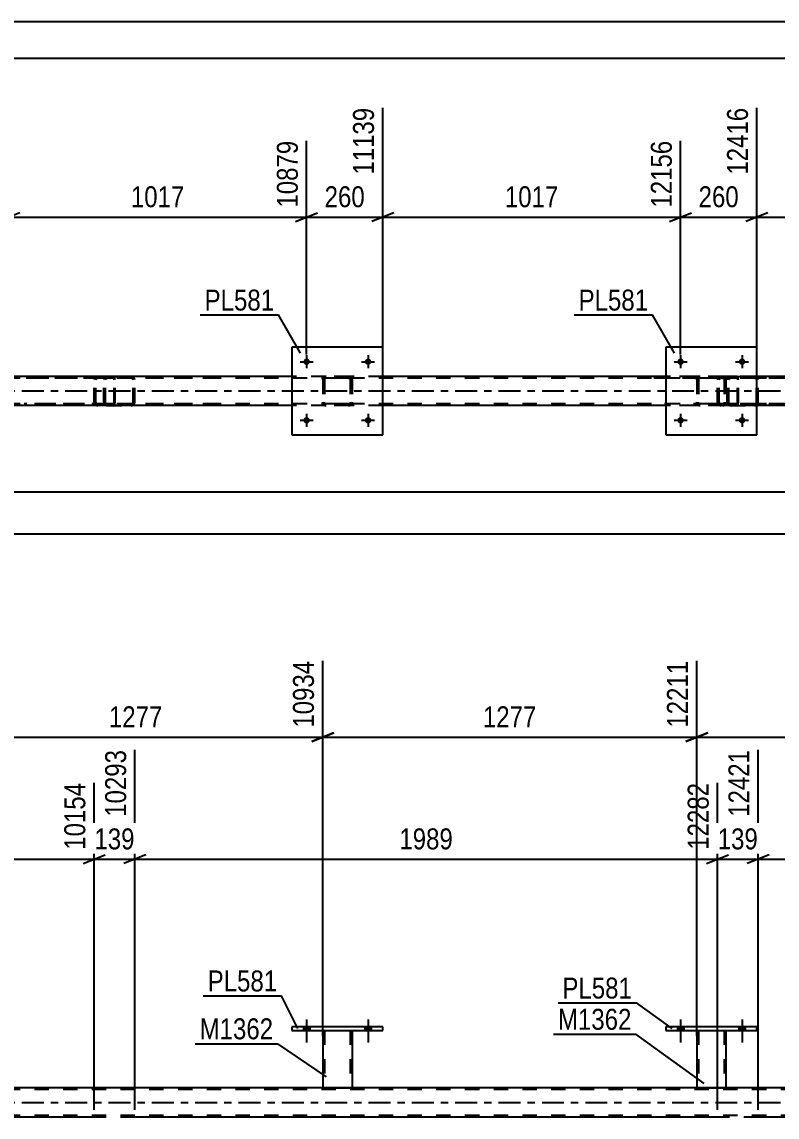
# Model space of a CAD drawing. Header units: millimetres. Extents: x 0 to 841, y 0 to 594.
# Drawn here: x 433.3 to 536.4, y 444.4 to 594 of the extents above; entities that cross this region are included whole.
import ezdxf

# ---------------------------------------------------------------- set-up
doc = ezdxf.new("R2010")
doc.units = ezdxf.units.MM
doc.linetypes.add('DXK_LINE_DOT2', pattern=[3.9198, 1.9599, -1.9599])
doc.linetypes.add('DXK_LINE_DOT3', pattern=[5.9187, 2.979, -0.9799, 0.9799, -0.9799])
doc.styles.add('Arial Narrow', font='ARIALN.TTF', dxfattribs={"height": 0.2})

# ---------------------------------------------------------------- blocks, each defined once
blk = doc.blocks.new('Unknown-272366397-1135')
at = {"color": 5, "linetype": 'Continuous'}
for p, q in [((841, 594), (0, 594)), ((836, 589), (5, 589))]:
    blk.add_line(p, q, dxfattribs=at)
blk = doc.blocks.new('Part-272366397-4370 - 4307')
at = {"color": 7, "linetype": 'DXK_LINE_DOT2'}
for p, q in [((528.99, 545.57), (518.74, 545.57)), ((529.4, 545.33), (518.74, 545.33)), ((528.33, 545.26), (528.3, 545.09)), ((528.3, 542.05), (528.3, 545.09)), ((528.34, 545.27), (528.33, 545.26)), ((528.55, 545.09), (528.57, 545.18)), ((528.55, 542.05), (528.55, 545.09)), ((528.57, 545.18), (528.62, 545.26)), ((528.8, 545.57), (528.61, 545.53)), ((528.62, 545.26), (528.71, 545.31)), ((528.71, 545.31), (528.8, 545.33)), ((530.89, 545.57), (528.8, 545.57)), ((530.89, 545.33), (528.8, 545.33)), ((529.62, 545.57), (529.62, 545.33)), ((531, 545.53), (530.89, 545.57)), ((530.89, 545.33), (530.95, 545.31)), ((530.95, 545.31), (530.99, 545.26)), ((530.99, 545.26), (531.02, 545.18)), ((531.08, 545.43), (531, 545.53)), ((531.02, 545.18), (531.03, 545.09)), ((531.03, 542.05), (531.03, 545.09)), ((531.14, 545.27), (531.08, 545.43)), ((531.16, 545.09), (531.14, 545.27)), ((531.16, 542.05), (531.16, 545.09)), ((530.89, 541.81), (518.74, 541.81)), ((528.3, 542.05), (528.34, 541.87)), ((528.57, 541.96), (528.55, 542.05)), ((528.62, 541.88), (528.57, 541.96)), ((528.71, 541.83), (528.62, 541.88)), ((528.8, 541.81), (528.71, 541.83)), ((529.62, 541.57), (529.62, 541.81)), ((530.95, 541.83), (530.89, 541.81)), ((530.99, 541.88), (530.95, 541.83)), ((531.02, 541.96), (530.99, 541.88)), ((531, 541.61), (531.08, 541.71)), ((531.03, 542.05), (531.02, 541.96)), ((531.08, 541.71), (531.14, 541.87)), ((531.14, 541.87), (531.16, 542.05)), ((528.99, 541.57), (518.74, 541.57)), ((528.61, 541.61), (528.8, 541.57)), ((530.89, 541.57), (528.8, 541.57)), ((530.89, 541.57), (531, 541.61))]:
    blk.add_line(p, q, dxfattribs=at)
for centre, start, end in [((528.79, 545.08), 111.1941, 156.1506), ((528.79, 542.07), 203.8494, 248.8059)]:
    blk.add_arc(centre, 0.492, start, end, dxfattribs=at)
blk = doc.blocks.new('Part-272366397-4357 - 4307')
at = {"color": 7, "linetype": 'DXK_LINE_DOT2'}
for p, q in [((444.52, 545.26), (444.48, 545.09)), ((444.48, 542.05), (444.48, 545.09)), ((444.52, 545.27), (444.52, 545.26)), ((444.74, 545.09), (444.76, 545.18)), ((444.74, 542.05), (444.74, 545.09)), ((444.76, 545.18), (444.81, 545.26)), ((444.99, 545.57), (444.8, 545.53)), ((444.81, 545.26), (444.9, 545.31)), ((444.9, 545.31), (444.99, 545.33)), ((444.99, 545.57), (448.23, 545.57)), ((459.98, 545.57), (444.99, 545.57)), ((459.98, 545.33), (444.99, 545.33)), ((448.42, 545.53), (448.23, 545.57)), ((448.23, 545.33), (448.33, 545.31)), ((448.33, 545.31), (448.41, 545.26)), ((448.41, 545.26), (448.46, 545.18)), ((448.46, 545.18), (448.48, 545.09)), ((448.48, 542.05), (448.48, 545.09)), ((448.7, 545.26), (448.7, 545.27)), ((448.74, 545.09), (448.7, 545.26)), ((448.74, 542.05), (448.74, 545.09)), ((444.48, 542.05), (444.52, 541.87)), ((444.76, 541.96), (444.74, 542.05)), ((444.81, 541.88), (444.76, 541.96)), ((444.9, 541.83), (444.81, 541.88)), ((444.99, 541.81), (444.9, 541.83)), ((459.98, 541.81), (444.99, 541.81)), ((448.33, 541.83), (448.23, 541.81)), ((448.41, 541.88), (448.33, 541.83)), ((448.46, 541.96), (448.41, 541.88)), ((448.48, 542.05), (448.46, 541.96)), ((448.7, 541.87), (448.74, 542.05)), ((444.8, 541.61), (444.99, 541.57)), ((444.99, 541.57), (448.23, 541.57)), ((459.98, 541.57), (444.99, 541.57)), ((448.23, 541.57), (448.42, 541.61))]:
    blk.add_line(p, q, dxfattribs=at)
for centre, start, end in [((444.97, 545.07), 110.7583, 155.68), ((448.25, 545.07), 24.32, 69.2417), ((444.97, 542.07), 204.32, 249.2417), ((448.25, 542.07), 290.7583, 335.68)]:
    blk.add_arc(centre, 0.496, start, end, dxfattribs=at)
blk = doc.blocks.new('Part-272366397-4423 - 4307')
at = {"color": 7, "linetype": 'DXK_LINE_DOT2'}
for p, q in [((758.41, 545.33), (95.95, 545.33)), ((482.59, 545.57), (470.19, 545.57)), ((533.67, 545.57), (521.27, 545.57)), ((758.41, 541.81), (95.95, 541.81)), ((482.59, 541.57), (470.19, 541.57)), ((533.67, 541.57), (521.27, 541.57))]:
    blk.add_line(p, q, dxfattribs=at)
at = {"color": 2, "linetype": 'Continuous'}
for p, q in [((470.19, 545.57), (431.51, 545.57)), ((521.27, 545.57), (482.59, 545.57)), ((572.35, 545.57), (533.67, 545.57)), ((470.19, 541.57), (431.51, 541.57)), ((521.27, 541.57), (482.59, 541.57)), ((572.35, 541.57), (533.67, 541.57))]:
    blk.add_line(p, q, dxfattribs=at)
at = {"color": 7, "linetype": 'DXK_LINE_DOT3'}
blk.add_line((95.95, 543.57), (758.41, 543.57), dxfattribs=at)
blk = doc.blocks.new('Bolt-272366397-7355 - 4307')
at = {"linetype": 'Continuous'}
for points in [[(472.63, 547.57, -1), (471.75, 547.57, -1)], [(481.03, 547.57, -1), (480.15, 547.57, -1)]]:
    blk.add_hatch(color=1, dxfattribs=at).paths.add_polyline_path(points)
at = {"color": 1, "linetype": 'Continuous'}
for p, q in [((472.19, 548.45), (472.19, 546.69)), ((480.59, 548.45), (480.59, 546.69)), ((471.31, 547.57), (473.07, 547.57)), ((479.71, 547.57), (481.47, 547.57))]:
    blk.add_line(p, q, dxfattribs=at)
blk = doc.blocks.new('Part-272366397-4371 - 4307')
at = {"color": 7, "linetype": 'DXK_LINE_DOT2'}
for p, q in [((444.48, 545.57), (433.6, 545.57)), ((443.67, 545.33), (433.6, 545.33)), ((443.2, 545.26), (443.16, 545.09)), ((443.16, 542.05), (443.16, 545.09)), ((443.2, 545.27), (443.2, 545.26)), ((443.42, 545.09), (443.44, 545.18)), ((443.42, 542.05), (443.42, 545.09)), ((443.44, 545.18), (443.49, 545.26)), ((443.67, 545.57), (443.48, 545.53)), ((443.49, 545.26), (443.57, 545.31)), ((443.57, 545.31), (443.67, 545.33)), ((445.76, 545.57), (443.67, 545.57)), ((445.76, 545.33), (443.67, 545.33)), ((444.48, 545.33), (444.48, 545.57)), ((445.86, 545.53), (445.76, 545.57)), ((445.76, 545.33), (445.81, 545.31)), ((445.81, 545.31), (445.85, 545.26)), ((445.85, 545.26), (445.88, 545.18)), ((445.95, 545.43), (445.86, 545.53)), ((445.88, 545.18), (445.89, 545.09)), ((445.89, 542.05), (445.89, 545.09)), ((446.01, 545.27), (445.95, 545.43)), ((446.03, 545.09), (446.01, 545.27)), ((446.03, 542.05), (446.03, 545.09)), ((445.76, 541.81), (433.6, 541.81)), ((443.16, 542.05), (443.2, 541.87)), ((443.44, 541.96), (443.42, 542.05)), ((443.49, 541.88), (443.44, 541.96)), ((443.57, 541.83), (443.49, 541.88)), ((443.67, 541.81), (443.57, 541.83)), ((444.48, 541.81), (444.48, 541.57)), ((445.81, 541.83), (445.76, 541.81)), ((445.85, 541.88), (445.81, 541.83)), ((445.88, 541.96), (445.85, 541.88)), ((445.86, 541.61), (445.95, 541.71)), ((445.89, 542.05), (445.88, 541.96)), ((445.95, 541.71), (446.01, 541.87)), ((446.01, 541.87), (446.03, 542.05)), ((444.48, 541.57), (433.6, 541.57)), ((443.48, 541.61), (443.67, 541.57)), ((445.76, 541.57), (443.67, 541.57)), ((445.76, 541.57), (445.86, 541.61))]:
    blk.add_line(p, q, dxfattribs=at)
for centre, start, end in [((443.65, 545.08), 111.1941, 156.1506), ((443.65, 542.07), 203.8494, 248.8059)]:
    blk.add_arc(centre, 0.492, start, end, dxfattribs=at)
blk = doc.blocks.new('Part-272366397-7327 - 4307')
at = {"color": 2, "linetype": 'Continuous'}
for p, q in [((533.67, 549.57), (521.27, 549.57)), ((521.27, 549.57), (521.27, 537.57)), ((533.67, 537.57), (533.67, 549.57)), ((521.27, 537.57), (533.67, 537.57))]:
    blk.add_line(p, q, dxfattribs=at)
blk = doc.blocks.new('Part-272366397-4384 - 4307')
at = {"color": 7, "linetype": 'DXK_LINE_DOT2'}
for p, q in [((529.65, 545.26), (529.62, 545.09)), ((529.62, 542.05), (529.62, 545.09)), ((529.66, 545.27), (529.65, 545.26)), ((529.87, 545.09), (529.89, 545.18)), ((529.87, 542.05), (529.87, 545.09)), ((529.89, 545.18), (529.95, 545.26)), ((530.13, 545.57), (529.93, 545.53)), ((529.95, 545.26), (530.03, 545.31)), ((530.03, 545.31), (530.13, 545.33)), ((530.13, 545.57), (533.36, 545.57)), ((545.12, 545.57), (530.13, 545.57)), ((545.12, 545.33), (530.13, 545.33)), ((533.56, 545.53), (533.36, 545.57)), ((533.36, 545.33), (533.46, 545.31)), ((533.46, 545.31), (533.54, 545.26)), ((533.54, 545.26), (533.6, 545.18)), ((533.6, 545.18), (533.62, 545.09)), ((533.62, 542.05), (533.62, 545.09)), ((533.84, 545.26), (533.83, 545.27)), ((533.87, 545.09), (533.84, 545.26)), ((533.87, 542.05), (533.87, 545.09)), ((529.62, 542.05), (529.66, 541.87)), ((529.89, 541.96), (529.87, 542.05)), ((529.95, 541.88), (529.89, 541.96)), ((530.03, 541.83), (529.95, 541.88)), ((530.13, 541.81), (530.03, 541.83)), ((545.12, 541.81), (530.13, 541.81)), ((533.46, 541.83), (533.36, 541.81)), ((533.54, 541.88), (533.46, 541.83)), ((533.6, 541.96), (533.54, 541.88)), ((533.62, 542.05), (533.6, 541.96)), ((533.83, 541.87), (533.87, 542.05)), ((529.93, 541.61), (530.13, 541.57)), ((530.13, 541.57), (533.36, 541.57)), ((545.12, 541.57), (530.13, 541.57)), ((533.36, 541.57), (533.56, 541.61))]:
    blk.add_line(p, q, dxfattribs=at)
for centre, start, end in [((530.11, 545.07), 110.7583, 155.68), ((533.38, 545.07), 24.32, 69.2417), ((530.11, 542.07), 204.32, 249.2417), ((533.38, 542.07), 290.7583, 335.68)]:
    blk.add_arc(centre, 0.496, start, end, dxfattribs=at)
blk = doc.blocks.new('Part-272366397-7324 - 4307')
at = {"color": 7, "linetype": 'DXK_LINE_DOT2'}
for p, q in [((474.39, 545.09), (474.43, 545.27)), ((474.43, 545.27), (474.39, 545.09)), ((474.39, 545.09), (474.39, 542.05)), ((474.63, 545.09), (474.65, 545.18)), ((474.63, 545.09), (474.63, 542.05)), ((474.65, 545.18), (474.7, 545.26)), ((474.69, 545.53), (474.87, 545.57)), ((474.87, 545.57), (474.69, 545.53)), ((474.7, 545.26), (474.78, 545.31)), ((474.78, 545.31), (474.87, 545.33)), ((477.91, 545.57), (474.87, 545.57)), ((477.91, 545.33), (474.87, 545.33)), ((477.91, 545.57), (478.09, 545.53)), ((478.09, 545.53), (477.91, 545.57)), ((477.91, 545.33), (478, 545.31)), ((478, 545.31), (478.08, 545.26)), ((478.08, 545.26), (478.13, 545.18)), ((478.13, 545.18), (478.15, 545.09)), ((478.15, 545.09), (478.15, 542.05)), ((478.35, 545.27), (478.39, 545.09)), ((478.39, 545.09), (478.35, 545.27)), ((478.39, 545.09), (478.39, 542.05)), ((474.43, 541.87), (474.39, 542.05)), ((474.39, 542.05), (474.43, 541.87)), ((474.65, 541.96), (474.63, 542.05)), ((474.7, 541.88), (474.65, 541.96)), ((474.78, 541.83), (474.7, 541.88)), ((474.87, 541.81), (474.78, 541.83)), ((477.91, 541.81), (474.87, 541.81)), ((478, 541.83), (477.91, 541.81)), ((478.08, 541.88), (478, 541.83)), ((478.13, 541.96), (478.08, 541.88)), ((478.15, 542.05), (478.13, 541.96)), ((478.39, 542.05), (478.35, 541.87)), ((478.35, 541.87), (478.39, 542.05)), ((474.87, 541.57), (474.69, 541.61)), ((474.69, 541.61), (474.87, 541.57)), ((477.91, 541.57), (474.87, 541.57)), ((478.09, 541.61), (477.91, 541.57)), ((477.91, 541.57), (478.09, 541.61))]:
    blk.add_line(p, q, dxfattribs=at)
at = {"color": 7, "linetype": 'DXK_LINE_DOT3'}
blk.add_line((476.39, 543.57), (476.39, 543.57), dxfattribs=at)
at = {"color": 7, "linetype": 'DXK_LINE_DOT2'}
for centre, start, end in [((474.87, 545.09), 112.5, 157.5), ((474.87, 545.09), 112.5, 157.5), ((477.91, 545.09), 22.5, 67.5), ((477.91, 545.09), 22.5, 67.5), ((474.87, 542.05), 202.5, 247.5), ((474.87, 542.05), 202.5, 247.5), ((477.91, 542.05), 292.5, 337.5), ((477.91, 542.05), 292.5, 337.5)]:
    blk.add_arc(centre, 0.48, start, end, dxfattribs=at)
blk = doc.blocks.new('Part-272366397-7325 - 4307')
at = {"color": 2, "linetype": 'Continuous'}
for p, q in [((482.59, 549.57), (470.19, 549.57)), ((470.19, 549.57), (470.19, 537.57)), ((482.59, 537.57), (482.59, 549.57)), ((470.19, 537.57), (482.59, 537.57))]:
    blk.add_line(p, q, dxfattribs=at)
blk = doc.blocks.new('Part-272366397-7326 - 4307')
at = {"color": 7, "linetype": 'DXK_LINE_DOT2'}
for p, q in [((525.47, 545.09), (525.51, 545.27)), ((525.51, 545.27), (525.47, 545.09)), ((525.47, 545.09), (525.47, 542.05)), ((525.71, 545.09), (525.73, 545.18)), ((525.71, 545.09), (525.71, 542.05)), ((525.73, 545.18), (525.78, 545.26)), ((525.77, 545.53), (525.95, 545.57)), ((525.95, 545.57), (525.77, 545.53)), ((525.78, 545.26), (525.86, 545.31)), ((525.86, 545.31), (525.95, 545.33)), ((528.99, 545.57), (525.95, 545.57)), ((528.99, 545.33), (525.95, 545.33)), ((528.99, 545.57), (529.17, 545.53)), ((529.17, 545.53), (528.99, 545.57)), ((528.99, 545.33), (529.08, 545.31)), ((529.08, 545.31), (529.16, 545.26)), ((529.16, 545.26), (529.21, 545.18)), ((529.21, 545.18), (529.23, 545.09)), ((529.23, 545.09), (529.23, 542.05)), ((529.43, 545.27), (529.47, 545.09)), ((529.47, 545.09), (529.43, 545.27)), ((529.47, 545.09), (529.47, 542.05)), ((525.51, 541.87), (525.47, 542.05)), ((525.47, 542.05), (525.51, 541.87)), ((525.73, 541.96), (525.71, 542.05)), ((525.78, 541.88), (525.73, 541.96)), ((525.86, 541.83), (525.78, 541.88)), ((525.95, 541.81), (525.86, 541.83)), ((528.99, 541.81), (525.95, 541.81)), ((529.08, 541.83), (528.99, 541.81)), ((529.16, 541.88), (529.08, 541.83)), ((529.21, 541.96), (529.16, 541.88)), ((529.23, 542.05), (529.21, 541.96)), ((529.47, 542.05), (529.43, 541.87)), ((529.43, 541.87), (529.47, 542.05)), ((525.95, 541.57), (525.77, 541.61)), ((525.77, 541.61), (525.95, 541.57)), ((528.99, 541.57), (525.95, 541.57)), ((529.17, 541.61), (528.99, 541.57)), ((528.99, 541.57), (529.17, 541.61))]:
    blk.add_line(p, q, dxfattribs=at)
at = {"color": 7, "linetype": 'DXK_LINE_DOT3'}
blk.add_line((527.47, 543.57), (527.47, 543.57), dxfattribs=at)
at = {"color": 7, "linetype": 'DXK_LINE_DOT2'}
for centre, start, end in [((525.95, 545.09), 112.5, 157.5), ((525.95, 545.09), 112.5, 157.5), ((528.99, 545.09), 22.5, 67.5), ((528.99, 545.09), 22.5, 67.5), ((525.95, 542.05), 202.5, 247.5), ((525.95, 542.05), 202.5, 247.5), ((528.99, 542.05), 292.5, 337.5), ((528.99, 542.05), 292.5, 337.5)]:
    blk.add_arc(centre, 0.48, start, end, dxfattribs=at)
blk = doc.blocks.new('Bolt-272366397-7354 - 4307')
at = {"linetype": 'Continuous'}
for points in [[(472.63, 539.57, -1), (471.75, 539.57, -1)], [(481.03, 539.57, -1), (480.15, 539.57, -1)]]:
    blk.add_hatch(color=1, dxfattribs=at).paths.add_polyline_path(points)
at = {"color": 1, "linetype": 'Continuous'}
for p, q in [((472.19, 540.45), (472.19, 538.69)), ((480.59, 540.45), (480.59, 538.69)), ((471.31, 539.57), (473.07, 539.57)), ((479.71, 539.57), (481.47, 539.57))]:
    blk.add_line(p, q, dxfattribs=at)
blk = doc.blocks.new('Bolt-272366397-7356 - 4307')
at = {"linetype": 'Continuous'}
for points in [[(523.71, 539.57, -1), (522.83, 539.57, -1)], [(532.11, 539.57, -1), (531.23, 539.57, -1)]]:
    blk.add_hatch(color=1, dxfattribs=at).paths.add_polyline_path(points)
at = {"color": 1, "linetype": 'Continuous'}
for p, q in [((523.27, 540.45), (523.27, 538.69)), ((531.67, 540.45), (531.67, 538.69)), ((522.39, 539.57), (524.15, 539.57)), ((530.79, 539.57), (532.55, 539.57))]:
    blk.add_line(p, q, dxfattribs=at)
blk = doc.blocks.new('Bolt-272366397-7357 - 4307')
at = {"linetype": 'Continuous'}
for points in [[(523.71, 547.57, -1), (522.83, 547.57, -1)], [(532.11, 547.57, -1), (531.23, 547.57, -1)]]:
    blk.add_hatch(color=1, dxfattribs=at).paths.add_polyline_path(points)
at = {"color": 1, "linetype": 'Continuous'}
for p, q in [((523.27, 548.45), (523.27, 546.69)), ((531.67, 548.45), (531.67, 546.69)), ((522.39, 547.57), (524.15, 547.57)), ((530.79, 547.57), (532.55, 547.57))]:
    blk.add_line(p, q, dxfattribs=at)
blk = doc.blocks.new('Part-272366397-2989 - 2830')
at = {"color": 2, "linetype": 'Continuous'}
for p, q in [((751.77, 448.36), (95.95, 448.36)), ((443.16, 444.36), (363.61, 444.36)), ((528.3, 444.36), (448.74, 444.36)), ((613.43, 444.36), (533.87, 444.36))]:
    blk.add_line(p, q, dxfattribs=at)
at = {"color": 7, "linetype": 'DXK_LINE_DOT2'}
for p, q in [((758.41, 448.12), (95.95, 448.12)), ((758.41, 444.6), (95.95, 444.6)), ((448.74, 444.36), (443.16, 444.36)), ((533.87, 444.36), (528.3, 444.36))]:
    blk.add_line(p, q, dxfattribs=at)
at = {"color": 7, "linetype": 'DXK_LINE_DOT3'}
blk.add_line((95.95, 446.36), (758.41, 446.36), dxfattribs=at)
blk = doc.blocks.new('Part-272366397-6220 - 2830')
at = {"color": 2, "linetype": 'Continuous'}
for p, q in [((474.39, 456.2), (474.39, 448.36)), ((478.39, 456.2), (478.39, 448.36)), ((474.39, 448.36), (478.39, 448.36))]:
    blk.add_line(p, q, dxfattribs=at)
at = {"color": 7, "linetype": 'DXK_LINE_DOT2'}
for p, q in [((474.39, 456.2), (478.39, 456.2)), ((474.39, 456.2), (474.39, 456.2)), ((474.39, 456.2), (474.39, 456.2)), ((474.63, 456.2), (474.63, 448.36)), ((478.15, 456.2), (478.15, 448.36)), ((478.39, 456.2), (478.39, 456.2)), ((478.39, 456.2), (478.39, 456.2)), ((478.13, 448.36), (478.09, 448.36)), ((478.09, 448.36), (478.13, 448.36)), ((478.15, 448.36), (478.13, 448.36)), ((478.13, 448.36), (478.15, 448.36))]:
    blk.add_line(p, q, dxfattribs=at)
blk = doc.blocks.new('Part-272366397-6221 - 2830')
at = {"color": 2, "linetype": 'Continuous'}
for p, q in [((470.19, 456.68), (470.19, 456.2)), ((482.59, 456.68), (470.19, 456.68)), ((482.59, 456.2), (482.59, 456.68)), ((470.19, 456.2), (482.59, 456.2))]:
    blk.add_line(p, q, dxfattribs=at)
blk = doc.blocks.new('Part-272366397-6222 - 2830')
at = {"color": 2, "linetype": 'Continuous'}
for p, q in [((525.47, 456.2), (525.47, 448.36)), ((529.47, 456.2), (529.47, 448.36)), ((525.47, 448.36), (529.47, 448.36))]:
    blk.add_line(p, q, dxfattribs=at)
at = {"color": 7, "linetype": 'DXK_LINE_DOT2'}
for p, q in [((525.47, 456.2), (529.47, 456.2)), ((525.47, 456.2), (525.47, 456.2)), ((525.47, 456.2), (525.47, 456.2)), ((525.71, 456.2), (525.71, 448.36)), ((529.23, 456.2), (529.23, 448.36)), ((529.47, 456.2), (529.47, 456.2)), ((529.47, 456.2), (529.47, 456.2)), ((529.21, 448.36), (529.17, 448.36)), ((529.17, 448.36), (529.21, 448.36)), ((529.23, 448.36), (529.21, 448.36)), ((529.21, 448.36), (529.23, 448.36))]:
    blk.add_line(p, q, dxfattribs=at)
blk = doc.blocks.new('Part-272366397-6223 - 2830')
at = {"color": 2, "linetype": 'Continuous'}
for p, q in [((521.27, 456.68), (521.27, 456.2)), ((533.67, 456.68), (521.27, 456.68)), ((533.67, 456.2), (533.67, 456.68)), ((521.27, 456.2), (533.67, 456.2))]:
    blk.add_line(p, q, dxfattribs=at)
blk = doc.blocks.new('Bolt-272366397-6250 - 2830')
at = {"linetype": 'Continuous'}
for points in [[(471.75, 456.2), (472.63, 456.2), (472.63, 456.68), (471.75, 456.68)], [(480.15, 456.2), (481.03, 456.2), (481.03, 456.68), (480.15, 456.68)]]:
    blk.add_hatch(color=1, dxfattribs=at).paths.add_polyline_path(points)
at = {"color": 1, "linetype": 'Continuous'}
for p, q in [((471.75, 456.68), (471.75, 456.2)), ((472.19, 457.68), (472.19, 454.56)), ((472.63, 456.68), (472.63, 456.2)), ((480.15, 456.68), (480.15, 456.2)), ((480.59, 457.68), (480.59, 454.56)), ((481.03, 456.68), (481.03, 456.2))]:
    blk.add_line(p, q, dxfattribs=at)
blk = doc.blocks.new('Bolt-272366397-6251 - 2830')
at = {"linetype": 'Continuous'}
for points in [[(471.75, 456.2), (472.63, 456.2), (472.63, 456.68), (471.75, 456.68)], [(480.15, 456.2), (481.03, 456.2), (481.03, 456.68), (480.15, 456.68)]]:
    blk.add_hatch(color=1, dxfattribs=at).paths.add_polyline_path(points)
at = {"color": 1, "linetype": 'Continuous'}
for p, q in [((471.75, 456.68), (471.75, 456.2)), ((472.19, 457.68), (472.19, 454.56)), ((472.63, 456.68), (472.63, 456.2)), ((480.15, 456.68), (480.15, 456.2)), ((480.59, 457.68), (480.59, 454.56)), ((481.03, 456.68), (481.03, 456.2))]:
    blk.add_line(p, q, dxfattribs=at)
blk = doc.blocks.new('Bolt-272366397-6252 - 2830')
at = {"linetype": 'Continuous'}
for points in [[(522.83, 456.2), (523.71, 456.2), (523.71, 456.68), (522.83, 456.68)], [(531.23, 456.2), (532.11, 456.2), (532.11, 456.68), (531.23, 456.68)]]:
    blk.add_hatch(color=1, dxfattribs=at).paths.add_polyline_path(points)
at = {"color": 1, "linetype": 'Continuous'}
for p, q in [((522.83, 456.68), (522.83, 456.2)), ((523.27, 457.68), (523.27, 454.56)), ((523.71, 456.68), (523.71, 456.2)), ((531.23, 456.68), (531.23, 456.2)), ((531.67, 457.68), (531.67, 454.56)), ((532.11, 456.68), (532.11, 456.2))]:
    blk.add_line(p, q, dxfattribs=at)
blk = doc.blocks.new('Bolt-272366397-6253 - 2830')
at = {"linetype": 'Continuous'}
for points in [[(522.83, 456.2), (523.71, 456.2), (523.71, 456.68), (522.83, 456.68)], [(531.23, 456.2), (532.11, 456.2), (532.11, 456.68), (531.23, 456.68)]]:
    blk.add_hatch(color=1, dxfattribs=at).paths.add_polyline_path(points)
at = {"color": 1, "linetype": 'Continuous'}
for p, q in [((522.83, 456.68), (522.83, 456.2)), ((523.27, 457.68), (523.27, 454.56)), ((523.71, 456.68), (523.71, 456.2)), ((531.23, 456.68), (531.23, 456.2)), ((531.67, 457.68), (531.67, 454.56)), ((532.11, 456.68), (532.11, 456.2))]:
    blk.add_line(p, q, dxfattribs=at)
blk = doc.blocks.new('StraightDimension-272366397-13891 - 4307')
at = {"color": 7, "linetype": 'Continuous'}
for p, q in [((533.67, 549.38), (533.67, 582.27)), ((523.27, 548.57), (523.27, 577.77)), ((521.77, 566.73), (524.77, 567.93)), ((523.27, 567.33), (533.67, 567.33)), ((535.17, 567.93), (532.17, 566.73))]:
    blk.add_line(p, q, dxfattribs=at)
at = {"color": 0}
blk.add_wipeout([(531.81, 568.08), (531.81, 572.28), (525.13, 572.28), (525.13, 568.08)], dxfattribs=at)
at = {"color": 3, "style": 'Arial Narrow'}
blk.add_text('260', height=2.863, dxfattribs=at).set_placement((525.73, 568.68))
at = {"color": 0, "linetype": 'Continuous'}
blk.add_wipeout([(533.07, 582.87), (528.87, 582.87), (528.87, 572.53), (533.07, 572.53)], dxfattribs=at)
at = {"color": 3, "linetype": 'Continuous', "style": 'Arial Narrow'}
blk.add_text('12416', height=2.863, rotation=90.0002, dxfattribs=at).set_placement((532.47, 573.13))
blk = doc.blocks.new('StraightDimension-272366397-13890 - 4307')
at = {"color": 7, "linetype": 'Continuous'}
for p, q in [((533.67, 549.38), (533.67, 582.27)), ((574.35, 548.57), (574.35, 577.77)), ((535.17, 567.93), (532.17, 566.73)), ((533.67, 567.33), (574.35, 567.33)), ((572.85, 566.73), (575.85, 567.93))]:
    blk.add_line(p, q, dxfattribs=at)
at = {"color": 0}
blk.add_wipeout([(558.27, 568.08), (558.27, 572.28), (549.76, 572.28), (549.76, 568.08)], dxfattribs=at)
at = {"color": 3, "style": 'Arial Narrow'}
blk.add_text('1017', height=2.863, dxfattribs=at).set_placement((550.36, 568.68))
at = {"color": 0, "linetype": 'Continuous'}
blk.add_wipeout([(573.75, 578.37), (569.55, 578.37), (569.55, 568.03), (573.75, 568.03)], dxfattribs=at)
at = {"color": 3, "linetype": 'Continuous', "style": 'Arial Narrow'}
blk.add_text('13433', height=2.863, rotation=90.0002, dxfattribs=at).set_placement((573.15, 568.63))
blk = doc.blocks.new('StraightDimension-272366397-13894 - 4307')
at = {"color": 7, "linetype": 'Continuous'}
for p, q in [((431.51, 548.57), (431.51, 580.44)), ((472.19, 548.57), (472.19, 577.77)), ((433.01, 567.93), (430.01, 566.73)), ((431.51, 567.33), (472.19, 567.33)), ((470.69, 566.73), (473.69, 567.93))]:
    blk.add_line(p, q, dxfattribs=at)
at = {"color": 0}
blk.add_wipeout([(456.11, 568.08), (456.11, 572.28), (447.59, 572.28), (447.59, 568.08)], dxfattribs=at)
at = {"color": 3, "style": 'Arial Narrow'}
blk.add_text('1017', height=2.863, dxfattribs=at).set_placement((448.19, 568.68))
at = {"color": 0, "linetype": 'Continuous'}
blk.add_wipeout([(471.59, 578.37), (467.39, 578.37), (467.39, 568.03), (471.59, 568.03)], dxfattribs=at)
at = {"color": 3, "linetype": 'Continuous', "style": 'Arial Narrow'}
blk.add_text('10879', height=2.863, rotation=90.0002, dxfattribs=at).set_placement((470.99, 568.63))
blk = doc.blocks.new('StraightDimension-272366397-4458 - 4307')
at = {"color": 7, "linetype": 'Continuous'}
blk.add_line((58.83, 529.79), (758.41, 529.79), dxfattribs=at)
blk = doc.blocks.new('StraightDimension-272366397-9369 - 4307')
at = {"color": 7, "linetype": 'Continuous'}
blk.add_line((58.19, 524.07), (759.43, 524.07), dxfattribs=at)
blk = doc.blocks.new('StraightDimension-272366397-13892 - 4307')
at = {"color": 7, "linetype": 'Continuous'}
for p, q in [((482.59, 548.57), (482.59, 582.27)), ((523.27, 548.57), (523.27, 577.77)), ((484.09, 567.93), (481.09, 566.73)), ((482.59, 567.33), (523.27, 567.33)), ((521.77, 566.73), (524.77, 567.93))]:
    blk.add_line(p, q, dxfattribs=at)
at = {"color": 0}
blk.add_wipeout([(507.19, 568.08), (507.19, 572.28), (498.67, 572.28), (498.67, 568.08)], dxfattribs=at)
at = {"color": 3, "style": 'Arial Narrow'}
blk.add_text('1017', height=2.863, dxfattribs=at).set_placement((499.27, 568.68))
at = {"color": 0, "linetype": 'Continuous'}
blk.add_wipeout([(522.67, 578.37), (518.47, 578.37), (518.47, 568.03), (522.67, 568.03)], dxfattribs=at)
at = {"color": 3, "linetype": 'Continuous', "style": 'Arial Narrow'}
blk.add_text('12156', height=2.863, rotation=90.0002, dxfattribs=at).set_placement((522.07, 568.63))
blk = doc.blocks.new('StraightDimension-272366397-13893 - 4307')
at = {"color": 7, "linetype": 'Continuous'}
for p, q in [((482.59, 548.57), (482.59, 582.27)), ((472.19, 548.57), (472.19, 577.77)), ((470.69, 566.73), (473.69, 567.93)), ((472.19, 567.33), (482.59, 567.33)), ((484.09, 567.93), (481.09, 566.73))]:
    blk.add_line(p, q, dxfattribs=at)
at = {"color": 0}
blk.add_wipeout([(480.73, 568.08), (480.73, 572.28), (474.05, 572.28), (474.05, 568.08)], dxfattribs=at)
at = {"color": 3, "style": 'Arial Narrow'}
blk.add_text('260', height=2.863, dxfattribs=at).set_placement((474.65, 568.68))
at = {"color": 0, "linetype": 'Continuous'}
blk.add_wipeout([(481.99, 582.87), (477.79, 582.87), (477.79, 572.53), (481.99, 572.53)], dxfattribs=at)
at = {"color": 3, "linetype": 'Continuous', "style": 'Arial Narrow'}
blk.add_text('11139', height=2.863, rotation=90.0002, dxfattribs=at).set_placement((481.39, 573.13))
blk = doc.blocks.new('StraightDimension-272366397-3686 - 2830')
at = {"color": 7, "linetype": 'Continuous'}
for p, q in [((448.74, 445.36), (448.74, 494.54)), ((528.3, 445.36), (528.3, 490.04)), ((450.24, 480.19), (447.24, 478.99)), ((448.74, 479.59), (528.3, 479.59)), ((526.8, 478.99), (529.8, 480.19))]:
    blk.add_line(p, q, dxfattribs=at)
at = {"color": 0}
blk.add_wipeout([(492.78, 480.34), (492.78, 484.54), (484.26, 484.54), (484.26, 480.34)], dxfattribs=at)
at = {"color": 3, "style": 'Arial Narrow'}
blk.add_text('1989', height=2.863, dxfattribs=at).set_placement((484.86, 480.94))
at = {"color": 0, "linetype": 'Continuous'}
blk.add_wipeout([(527.7, 490.64), (523.5, 490.64), (523.5, 480.29), (527.7, 480.29)], dxfattribs=at)
at = {"color": 3, "linetype": 'Continuous', "style": 'Arial Narrow'}
blk.add_text('12282', height=2.863, rotation=90.0002, dxfattribs=at).set_placement((527.1, 480.89))
blk = doc.blocks.new('StraightDimension-272366397-3710 - 2830')
at = {"color": 7, "linetype": 'Continuous'}
for p, q in [((363.61, 445.36), (363.61, 492.71)), ((443.16, 445.36), (443.16, 490.04)), ((365.11, 480.19), (362.11, 478.99)), ((363.61, 479.59), (443.16, 479.59)), ((441.66, 478.99), (444.66, 480.19))]:
    blk.add_line(p, q, dxfattribs=at)
at = {"color": 0}
blk.add_wipeout([(407.64, 480.34), (407.64, 484.54), (399.13, 484.54), (399.13, 480.34)], dxfattribs=at)
at = {"color": 3, "style": 'Arial Narrow'}
blk.add_text('1989', height=2.863, dxfattribs=at).set_placement((399.73, 480.94))
at = {"color": 0, "linetype": 'Continuous'}
blk.add_wipeout([(442.56, 490.64), (438.36, 490.64), (438.36, 480.29), (442.56, 480.29)], dxfattribs=at)
at = {"color": 3, "linetype": 'Continuous', "style": 'Arial Narrow'}
blk.add_text('10154', height=2.863, rotation=90.0002, dxfattribs=at).set_placement((441.96, 480.89))
blk = doc.blocks.new('StraightDimension-272366397-16116 - 2830')
at = {"color": 7, "linetype": 'Continuous'}
for p, q in [((474.39, 455.48), (474.39, 506.71)), ((423.31, 455.48), (423.31, 504.88)), ((424.81, 496.87), (421.81, 495.67)), ((472.89, 495.67), (475.89, 496.87)), ((423.31, 496.27), (474.39, 496.27))]:
    blk.add_line(p, q, dxfattribs=at)
at = {"color": 0}
blk.add_wipeout([(453.11, 497.02), (453.11, 501.22), (444.59, 501.22), (444.59, 497.02)], dxfattribs=at)
at = {"color": 3, "style": 'Arial Narrow'}
blk.add_text('1277', height=2.863, dxfattribs=at).set_placement((445.19, 497.62))
at = {"color": 0, "linetype": 'Continuous'}
blk.add_wipeout([(473.79, 507.31), (469.59, 507.31), (469.59, 496.97), (473.79, 496.97)], dxfattribs=at)
at = {"color": 3, "linetype": 'Continuous', "style": 'Arial Narrow'}
blk.add_text('10934', height=2.863, rotation=90.0002, dxfattribs=at).set_placement((473.19, 497.57))
blk = doc.blocks.new('StraightDimension-272366397-16115 - 2830')
at = {"color": 7, "linetype": 'Continuous'}
for p, q in [((474.39, 455.48), (474.39, 506.71)), ((525.47, 455.48), (525.47, 506.71)), ((475.89, 496.87), (472.89, 495.67)), ((523.97, 495.67), (526.97, 496.87)), ((474.39, 496.27), (525.47, 496.27))]:
    blk.add_line(p, q, dxfattribs=at)
at = {"color": 0}
blk.add_wipeout([(504.19, 497.02), (504.19, 501.22), (495.67, 501.22), (495.67, 497.02)], dxfattribs=at)
at = {"color": 3, "style": 'Arial Narrow'}
blk.add_text('1277', height=2.863, dxfattribs=at).set_placement((496.27, 497.62))
at = {"color": 0, "linetype": 'Continuous'}
blk.add_wipeout([(524.87, 507.31), (520.67, 507.31), (520.67, 496.97), (524.87, 496.97)], dxfattribs=at)
at = {"color": 3, "linetype": 'Continuous', "style": 'Arial Narrow'}
blk.add_text('12211', height=2.863, rotation=90.0002, dxfattribs=at).set_placement((524.27, 497.57))
blk = doc.blocks.new('StraightDimension-272366397-3566 - 2830')
at = {"color": 7, "linetype": 'Continuous'}
for p, q in [((533.87, 445.36), (533.87, 494.54)), ((613.43, 445.36), (613.43, 490.04)), ((535.37, 480.19), (532.37, 478.99)), ((533.87, 479.59), (613.43, 479.59)), ((611.93, 478.99), (614.93, 480.19))]:
    blk.add_line(p, q, dxfattribs=at)
at = {"color": 0}
blk.add_wipeout([(577.91, 480.34), (577.91, 484.54), (569.4, 484.54), (569.4, 480.34)], dxfattribs=at)
at = {"color": 3, "style": 'Arial Narrow'}
blk.add_text('1989', height=2.863, dxfattribs=at).set_placement((570, 480.94))
at = {"color": 0, "linetype": 'Continuous'}
blk.add_wipeout([(612.83, 490.64), (608.63, 490.64), (608.63, 480.29), (612.83, 480.29)], dxfattribs=at)
at = {"color": 3, "linetype": 'Continuous', "style": 'Arial Narrow'}
blk.add_text('14410', height=2.863, rotation=90.0002, dxfattribs=at).set_placement((612.23, 480.89))
blk = doc.blocks.new('StraightDimension-272366397-3638 - 2830')
at = {"color": 7, "linetype": 'Continuous'}
for p, q in [((448.74, 445.36), (448.74, 494.54)), ((443.16, 445.36), (443.16, 490.04)), ((441.66, 478.99), (444.66, 480.19)), ((443.16, 479.59), (448.74, 479.59)), ((450.24, 480.19), (447.24, 478.99))]:
    blk.add_line(p, q, dxfattribs=at)
at = {"color": 0}
blk.add_wipeout([(449.29, 480.34), (449.29, 484.54), (442.61, 484.54), (442.61, 480.34)], dxfattribs=at)
at = {"color": 3, "style": 'Arial Narrow'}
blk.add_text('139', height=2.863, dxfattribs=at).set_placement((443.21, 480.94))
at = {"color": 0, "linetype": 'Continuous'}
blk.add_wipeout([(448.14, 495.14), (443.94, 495.14), (443.94, 484.79), (448.14, 484.79)], dxfattribs=at)
at = {"color": 3, "linetype": 'Continuous', "style": 'Arial Narrow'}
blk.add_text('10293', height=2.863, rotation=90.0002, dxfattribs=at).set_placement((447.54, 485.39))
blk = doc.blocks.new('StraightDimension-272366397-3662 - 2830')
at = {"color": 7, "linetype": 'Continuous'}
for p, q in [((533.87, 445.36), (533.87, 494.54)), ((528.3, 445.36), (528.3, 490.04)), ((526.8, 478.99), (529.8, 480.19)), ((528.3, 479.59), (533.87, 479.59)), ((535.37, 480.19), (532.37, 478.99))]:
    blk.add_line(p, q, dxfattribs=at)
at = {"color": 0}
blk.add_wipeout([(534.43, 480.34), (534.43, 484.54), (527.74, 484.54), (527.74, 480.34)], dxfattribs=at)
at = {"color": 3, "style": 'Arial Narrow'}
blk.add_text('139', height=2.863, dxfattribs=at).set_placement((528.34, 480.94))
at = {"color": 0, "linetype": 'Continuous'}
blk.add_wipeout([(533.27, 495.14), (529.07, 495.14), (529.07, 484.79), (533.27, 484.79)], dxfattribs=at)
at = {"color": 3, "linetype": 'Continuous', "style": 'Arial Narrow'}
blk.add_text('12421', height=2.863, rotation=90.0002, dxfattribs=at).set_placement((532.67, 485.39))
blk = doc.blocks.new('StraightDimension-272366397-16114 - 2830')
at = {"color": 7, "linetype": 'Continuous'}
for p, q in [((525.47, 455.48), (525.47, 506.71)), ((576.55, 455.48), (576.55, 506.71)), ((526.97, 496.87), (523.97, 495.67)), ((575.05, 495.67), (578.05, 496.87)), ((525.47, 496.27), (576.55, 496.27))]:
    blk.add_line(p, q, dxfattribs=at)
at = {"color": 0}
blk.add_wipeout([(555.27, 497.02), (555.27, 501.22), (546.76, 501.22), (546.76, 497.02)], dxfattribs=at)
at = {"color": 3, "style": 'Arial Narrow'}
blk.add_text('1277', height=2.863, dxfattribs=at).set_placement((547.36, 497.62))
at = {"color": 0, "linetype": 'Continuous'}
blk.add_wipeout([(575.95, 507.31), (571.75, 507.31), (571.75, 496.97), (575.95, 496.97)], dxfattribs=at)
at = {"color": 3, "linetype": 'Continuous', "style": 'Arial Narrow'}
blk.add_text('13488', height=2.863, rotation=90.0002, dxfattribs=at).set_placement((575.35, 497.57))
blk = doc.blocks.new('Mark-272366397-14300 - 4307')
at = {"color": 0}
blk.add_wipeout([(467.77, 554.56), (467.77, 557.56), (458.26, 557.56), (458.26, 554.56)], dxfattribs=at)
blk.add_wipeout([(467.77, 554.56), (467.77, 557.56), (458.26, 557.56), (458.26, 554.56)], dxfattribs=at)
at = {"color": 30, "linetype": 'Continuous'}
for p in [(457.66, 553.96), (471.37, 548.76)]:
    blk.add_line(p, (468.37, 553.96), dxfattribs=at)
at = {"color": 3, "style": 'Arial Narrow'}
blk.add_text('PL581', height=2.863, dxfattribs=at).set_placement((458.26, 554.56))
blk = doc.blocks.new('Mark-272366397-14303 - 4307')
at = {"color": 0}
blk.add_wipeout([(518.85, 554.56), (518.85, 557.56), (509.34, 557.56), (509.34, 554.56)], dxfattribs=at)
blk.add_wipeout([(518.85, 554.56), (518.85, 557.56), (509.34, 557.56), (509.34, 554.56)], dxfattribs=at)
at = {"color": 30, "linetype": 'Continuous'}
for p in [(508.74, 553.96), (522.45, 548.76)]:
    blk.add_line(p, (519.45, 553.96), dxfattribs=at)
at = {"color": 3, "style": 'Arial Narrow'}
blk.add_text('PL581', height=2.863, dxfattribs=at).set_placement((509.34, 554.56))
blk = doc.blocks.new('Mark-272366397-14721 - 2830')
at = {"color": 0}
blk.add_wipeout([(467.64, 454.99), (467.64, 457.99), (457.58, 457.99), (457.58, 454.99)], dxfattribs=at)
blk.add_wipeout([(467.64, 454.99), (467.64, 457.99), (457.58, 457.99), (457.58, 454.99)], dxfattribs=at)
at = {"color": 30, "linetype": 'Continuous'}
for p in [(456.98, 454.39), (474.92, 449.87)]:
    blk.add_line(p, (468.24, 454.39), dxfattribs=at)
at = {"color": 3, "style": 'Arial Narrow'}
blk.add_text('M1362', height=2.863, dxfattribs=at).set_placement((457.58, 454.99))
blk = doc.blocks.new('Mark-272366397-14724 - 2830')
at = {"color": 0}
blk.add_wipeout([(468.18, 461.53), (468.18, 464.53), (458.68, 464.53), (458.68, 461.53)], dxfattribs=at)
blk.add_wipeout([(468.18, 461.53), (468.18, 464.53), (458.68, 464.53), (458.68, 461.53)], dxfattribs=at)
at = {"color": 30, "linetype": 'Continuous'}
for p in [(458.08, 460.93), (470.98, 456.47)]:
    blk.add_line(p, (468.78, 460.93), dxfattribs=at)
at = {"color": 3, "style": 'Arial Narrow'}
blk.add_text('PL581', height=2.863, dxfattribs=at).set_placement((458.68, 461.53))
blk = doc.blocks.new('Mark-272366397-14727 - 2830')
at = {"color": 0}
blk.add_wipeout([(516.64, 460.56), (516.64, 463.56), (507.13, 463.56), (507.13, 460.56)], dxfattribs=at)
blk.add_wipeout([(516.64, 460.56), (516.64, 463.56), (507.13, 463.56), (507.13, 460.56)], dxfattribs=at)
at = {"color": 30, "linetype": 'Continuous'}
for p in [(506.53, 459.96), (522.12, 456.48)]:
    blk.add_line(p, (517.24, 459.96), dxfattribs=at)
at = {"color": 3, "style": 'Arial Narrow'}
blk.add_text('PL581', height=2.863, dxfattribs=at).set_placement((507.13, 460.56))
blk = doc.blocks.new('Mark-272366397-16372 - 2830')
at = {"color": 0}
blk.add_wipeout([(516.57, 456.29), (516.57, 459.29), (506.52, 459.29), (506.52, 456.29)], dxfattribs=at)
blk.add_wipeout([(516.57, 456.29), (516.57, 459.29), (506.52, 459.29), (506.52, 456.29)], dxfattribs=at)
at = {"color": 30, "linetype": 'Continuous'}
for p in [(505.92, 455.69), (526.49, 448.95)]:
    blk.add_line(p, (517.17, 455.69), dxfattribs=at)
at = {"color": 3, "style": 'Arial Narrow'}
blk.add_text('M1362', height=2.863, dxfattribs=at).set_placement((506.52, 456.29))

msp = doc.modelspace()

# ---------------------------------------------------------------- block references
for name in ['Unknown-272366397-1135', 'Part-272366397-7325 - 4307', 'Part-272366397-7327 - 4307', 'Bolt-272366397-7355 - 4307', 'Bolt-272366397-7357 - 4307', 'Part-272366397-4423 - 4307', 'Part-272366397-4371 - 4307', 'Part-272366397-4357 - 4307', 'Part-272366397-7324 - 4307', 'Part-272366397-4370 - 4307', 'Part-272366397-7326 - 4307', 'Part-272366397-4384 - 4307', 'Bolt-272366397-7354 - 4307', 'Bolt-272366397-7356 - 4307', 'Part-272366397-6221 - 2830', 'Bolt-272366397-6250 - 2830', 'Bolt-272366397-6251 - 2830', 'Part-272366397-6223 - 2830', 'Bolt-272366397-6252 - 2830', 'Bolt-272366397-6253 - 2830', 'Part-272366397-6220 - 2830', 'Part-272366397-6222 - 2830', 'Part-272366397-2989 - 2830']:
    msp.add_blockref(name, (0, 0))

# ---------------------------------------------------------------- next in the draw order: block references
for name in ['StraightDimension-272366397-13891 - 4307', 'StraightDimension-272366397-13894 - 4307', 'StraightDimension-272366397-4458 - 4307', 'StraightDimension-272366397-3686 - 2830', 'StraightDimension-272366397-3566 - 2830', 'StraightDimension-272366397-3710 - 2830']:
    msp.add_blockref(name, (0, 0))

# ---------------------------------------------------------------- next in the draw order: block references
for name in ['StraightDimension-272366397-13892 - 4307', 'StraightDimension-272366397-13890 - 4307', 'StraightDimension-272366397-9369 - 4307', 'StraightDimension-272366397-16116 - 2830']:
    msp.add_blockref(name, (0, 0))

# ---------------------------------------------------------------- next in the draw order: block references
for name in ['StraightDimension-272366397-13893 - 4307', 'Mark-272366397-14303 - 4307', 'StraightDimension-272366397-16115 - 2830', 'StraightDimension-272366397-3638 - 2830']:
    msp.add_blockref(name, (0, 0))

# ---------------------------------------------------------------- next in the draw order: block references
for name in ['Mark-272366397-14300 - 4307', 'StraightDimension-272366397-3662 - 2830', 'Mark-272366397-14727 - 2830', 'Mark-272366397-14721 - 2830']:
    msp.add_blockref(name, (0, 0))

# ---------------------------------------------------------------- next in the draw order: block references
for name in ['StraightDimension-272366397-16114 - 2830', 'Mark-272366397-14724 - 2830']:
    msp.add_blockref(name, (0, 0))

# ---------------------------------------------------------------- next in the draw order: block references
msp.add_blockref('Mark-272366397-16372 - 2830', (0, 0))

doc.saveas('drawing.dxf')
